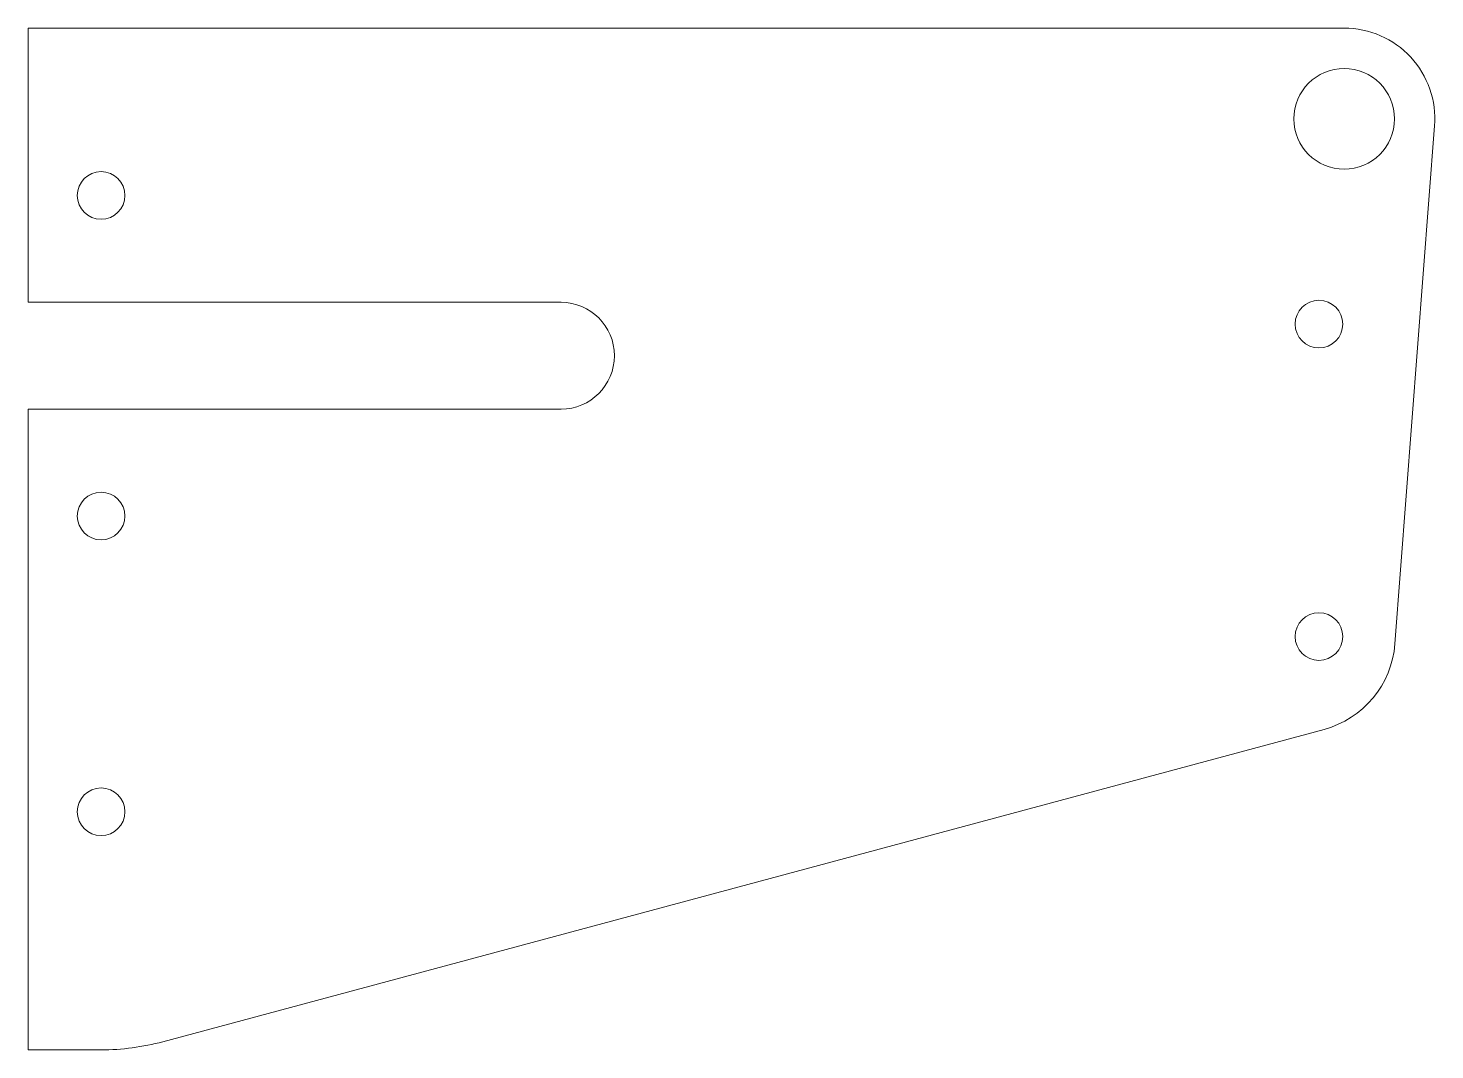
# Model space of a CAD drawing. Header units: millimetres. Extents: x 0 to 88.6, y 0 to 64.4.
import ezdxf

# ---------------------------------------------------------------- set-up
doc = ezdxf.new("R2010")
doc.units = ezdxf.units.MM

msp = doc.modelspace()

# ---------------------------------------------------------------- linework, layer by layer
at = {"color": 7, "linetype": 'Continuous', "lineweight": 15}
for p, q in [((0, 64.364), (82.931, 64.364)), ((0, 64.364), (0, 47.092)), ((86.128, 25.573), (88.629, 58.212)), ((0, 47.092), (33.579, 47.092)), ((33.579, 40.361), (0, 40.361)), ((0, 0), (0, 40.361)), ((8.492, 0.515), (81.665, 20.19)), ((0, 0), (4.597, 0))]:
    msp.add_line(p, q, dxfattribs=at)
for centre, radius in [((82.931, 58.649), 3.175), ((4.597, 53.823), 1.5), ((81.343, 45.72), 1.5), ((4.597, 33.63), 1.5), ((81.343, 26.035), 1.5), ((4.597, 15), 1.5)]:
    msp.add_circle(centre, radius, dxfattribs=at)
for centre, radius, start, end in [((82.931, 58.649), 5.715, 355.61828, 90), ((33.579, 43.726), 3.366, 270, 90), ((80.094, 26.035), 6.052, 285.05041, 355.61828), ((4.597, 15), 15, 270, 285.05041)]:
    msp.add_arc(centre, radius, start, end, dxfattribs=at)

doc.saveas('drawing.dxf')
